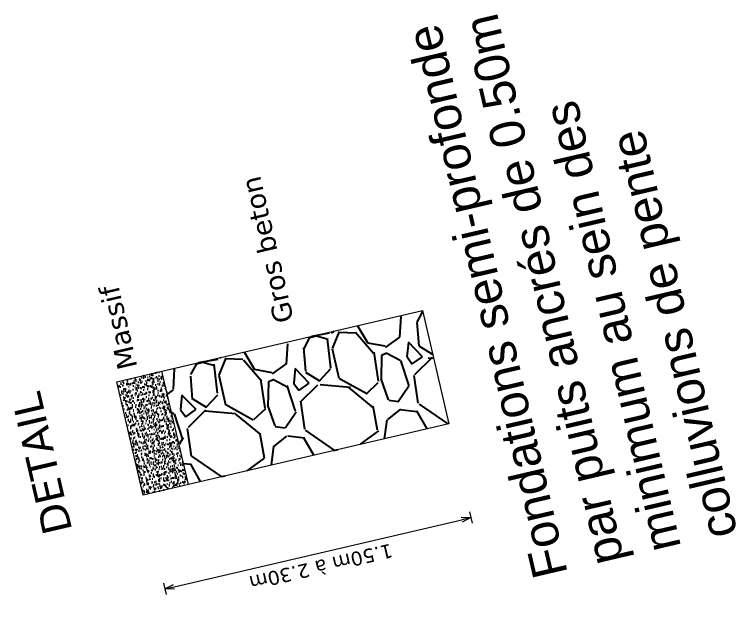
# Model space of a CAD drawing. Header units: metres. Extents: x -49 to 867749, y -579737 to 170817.
# Drawn here: x 596408.83 to 596415.03, y 139729.02 to 139734.1 of the extents above; entities that cross this region are included whole.
import ezdxf

# ---------------------------------------------------------------- set-up
doc = ezdxf.new("R2010")
doc.units = ezdxf.units.M
doc.header["$MEASUREMENT"] = 0
doc.header["$PDMODE"] = 3
doc.header["$PDSIZE"] = 0.1
doc.layers.add('ACSP - Cotes', color=7, linetype='Continuous', lineweight=18)
doc.layers.add('ACSP - Longrines', color=7, linetype='Continuous', lineweight=18)
doc.layers.add('BAT_HACHURES', color=252, linetype='Continuous')
doc.styles.add('ARIAL', font='arial.ttf')
doc.styles.add('COT', font='verdana.ttf')
doc.styles.add('locaux 100', font='verdana.ttf', dxfattribs={"height": 0.22})
doc.dimstyles.new('COT50', dxfattribs={"dimtxt": 0.12, "dimasz": 0.08, "dimexe": 0.05, "dimexo": 0, "dimgap": 0.05, "dimtad": 1, "dimdec": 0, "dimlfac": 100, "dimzin": 0, "dimdsep": 46, "dimtxsty": 'COT', "dimblk": 'OPEN30', "dimcen": 0.04, "dimdle": 0.05, "dimclrd": 256, "dimclre": 256, "dimclrt": 6, "dimadec": 0, "dimazin": 0, "dimtm": 1e-09, "dimtfac": 1, "dimtdec": 0, "dimtmove": 1, "dimatfit": 0, "dimldrblk": 'OPEN30', "dimfxl": 0.05, "dimfxlon": 1, "dimtolj": 1, "dimtzin": 0, "dimlwd": -1, "dimlwe": -1, "dimarcsym": 0})
pattern_1 = [(153.1212703798635, (596274.1655461976, 139608.9726803057), (-0.5085675233938711, 3.563896613803847), [0.375, -4.125]), (98.12127037986359, (596274.1655461976, 139608.9726803057), (-3.505276907778577, -1.529430372486214), [0.2999999999999998, -3.299999999999998]), (203.5727148398636, (596274.1231655688, 139609.2696716852), (-4.013844390874074, 2.034466239104905), [0.31870096, -3.50571056]), (149.3054703798636, (596273.191654439, 139608.7456674369), (-0.4053982639696628, 5.384762715549082), [0.5625, -6.1875]), (199.7569058698636, (596273.1578714509, 139609.1943975428), (-5.804331834225479, 3.445610538766569), [0.47805171, -5.258568799999999]), (94.30543436986355, (596273.191654439, 139608.7456674369), (-5.804331831065421, 3.445610536322866), [0.45, -4.950000005]), (124.1212703798635, (596273.3216209442, 139609.2893665333), (1.283008185564094, 3.363612640526407), [0.375, -4.125]), (69.1212703798636, (596273.3216209442, 139609.2893665333), (-3.807266820602041, 0.3617220220443955), [0.3, -3.3]), (174.5727151198636, (596273.4285382923, 139609.5696675848), (-2.524258619070366, 3.725334628762615), [0.31870095, -3.50571056]), (140.6212703798635, (596274.1655461976, 139608.9726803057), (-1.634815121794775, -0.3186440295237544), [0, -3.26, 0, -3.35, 0, -3.3125]), (110.6212703798635, (596274.1655461976, 139608.9726803057), (-2.219172430409815, 0.8333236010752318), [0, -1.91, 0, -3.185, 0, -1.2625]), (70.62127037986355, (596274.4186655463, 139607.8867909949), (-0.4960927949948228, 2.625027586284423), [0, -1.249999999999999, 0, -3.899999999999999, 0, -5.174999999999997]), (60.62127037986355, (596274.5321719807, 139607.3998451157), (-1.149410913320011, 2.726175423985195), [0, -1.625, 0, -2.59, 0, -3.675])]

# ---------------------------------------------------------------- blocks, each defined once
blk = doc.blocks.new('_Open30')
at = {"color": 0, "linetype": 'ByBlock', "lineweight": -2}
for p, q in [((-1, 0.26794919), (0, 0)), ((0, 0), (-1, -0.26794919)), ((0, 0), (-1, 0))]:
    blk.add_line(p, q, dxfattribs=at)
blk = doc.blocks.new('*D1026')
at = {"layer": 'ACSP - Cotes', "transparency": 16777216}
for p, q in [((596412.737616306, 139729.8196075067), (596412.760317593, 139729.7222183308)), ((596410.1973705421, 139729.1761392023), (596412.6710556089, 139729.7527518892)), ((596410.108108558, 139729.2066727607), (596410.1308098449, 139729.1092835849))]:
    blk.add_line(p, q, dxfattribs=at)
at = {"layer": 'Defpoints', "color": 0, "transparency": 16777216}
for p in [(596412.5607605159, 139730.5783239503), (596409.9312527679, 139729.9653892042), (596412.7489669495, 139729.7709129187)]:
    blk.add_point(p, dxfattribs=at)
at = {"layer": 'ACSP - Cotes', "transparency": 16777216, "xscale": 0.08, "yscale": 0.08, "zscale": 0.08}
for p, rotation in [((596412.7489669495, 139729.7709129187), 13.12127037986355), ((596410.1194592015, 139729.1579781728), 193.1212703798636)]:
    blk.add_blockref('_Open30', p, dxfattribs=dict(at, rotation=rotation))
at = {"layer": 'ACSP - Cotes', "color": 6, "transparency": 16777216, "insert": (596411.4611786673, 139729.348762379), "char_height": 0.12, "attachment_point": 5, "rotation": 193.12127037986355, "style": 'COT'}
blk.add_mtext('\\A1;1.50m à 2.30m', dxfattribs=at)

msp = doc.modelspace()

# ---------------------------------------------------------------- hatches: boundary and pattern name
at = {"layer": 'BAT_HACHURES'}
h = msp.add_hatch(dxfattribs=at)
h.set_pattern_fill('GRAVEL', color=256)
h.set_pattern_definition([(331.1340578838636, (596273.0282051734, 139609.446869503), (10.58112877781956, -5.74801824868362), [0.1345359999999999, -13.31908804707369]), (288.0910111078636, (596273.1460255075, 139609.3819205316), (-3.698046184846204, 11.45968823374981), [0.230868, -22.85592476123]), (235.6317174578636, (596273.2177163025, 139609.1624656846), (8.442680655477393, 12.23605914294415), [0.162788, -16.1160325960997]), (10.39495938586354, (596273.5497242609, 139608.8394011159), (-19.70484803987099, -3.566365618608538), [0.2102379999999999, -20.81355804162899]), (35.9549245578636, (596273.756511659, 139608.8773349008), (-10.55163675831803, -7.593613219048772), [0.206155, -20.4093731280883]), (100.3949593858635, (596273.9233900636, 139608.9983786865), (3.566365618608537, -19.70484803987099), [0.210238, -20.813558041629]), (140.8155108465636, (596273.8854562787, 139609.2051660845), (12.69008488065996, -10.39046417257886), [0.278029, -27.524848548916]), (175.3765987547636, (596273.6699518486, 139609.3808300837), (-23.01470877012004, 1.82295919497945), [0.2624879999999998, -25.98632149681339]), (224.5508359948635, (596273.4083178794, 139609.4019882072), (-10.84448991029476, -10.7423013635587), [0.21095, -20.884073109729]), (278.3576286888636, (596273.2579887785, 139609.2539977974), (-1.523249798886873, 10.93982221291511), [0.240832, -11.8007625787923]), (325.5187081778635, (596273.2929940318, 139609.0157235179), (13.43696377035264, -9.18955954517021), [0.311448, -30.8333750047949]), (241.9353452138635, (596273.3347204383, 139609.8058240856), (-4.254260469298172, -8.179319523002347), [0.106301, -10.52384481273469]), (274.5905047698635, (596273.2847090448, 139609.7120218441), (-1.003383778052188, 13.11461859887437), [0.202237, -20.021511416157]), (328.1212703798636, (596273.3008948659, 139609.5104331063), (0.9738917585505852, 0.2270128688579451), [0.141421, -1.2727925623731]), (306.3198608938636, (596273.1999187556, 139609.4150191389), (-3.082847861391077, 4.415433055037326), [0.076158, -7.5396151058639]), (34.92267986586353, (596273.2450264092, 139609.3536571019), (-2.694662406794163, -1.654930365124247), [0.107703, -5.2774618071345]), (134.0850269119636, (596273.3333350703, 139609.4153140591), (-2.628822123675174, 2.467649537936087), [0.174929, -5.656022894845299]), (264.6863215568636, (596273.2116328817, 139609.5409666647), (0.5198660208347043, 2.174796385959267), [0.1264909999999999, -3.035786660168398]), (119.5108107138635, (596273.3766938731, 139608.7887998819), (-5.191803964231591, 9.057878978932582), [0.1772, -17.5428451466694]), (173.4674463217636, (596273.2894070975, 139608.9430108375), (11.62086081949258, -1.398425476765455), [0.148661, -14.717407747319]), (36.31986089386352, (596273.01685453, 139609.4955640909), (-4.41543305503733, -3.082847861391072), [0.152315, -7.4634581058639]), (86.73173004586361, (596273.139578604, 139609.5857793981), (-0.6515465870723975, -10.41995619208036), [0.1772, -17.542845146669]), (82.56522515986352, (596273.9805067634, 139608.9295478606), (-0.8127191728115144, -5.323484530469214), [0.17088, -8.3731237453175]), (37.89641094886356, (596274.0026182099, 139609.0989913141), (-9.577744999767352, -7.366600350190822), [0.1431779999999999, -14.17464306327599]), (169.9226798662635, (596273.9884761599, 139609.7323158774), (-5.323484530469139, 0.8127191728114873), [0.1523149999999999, -7.463458105863897]), (120.4752950161636, (596273.8385105415, 139609.7589675813), (6.846734329356046, -11.7525413857266), [0.167631, -16.59542361424]), (172.5652251602635, (596274.0997124655, 139609.2551089157), (5.323484530469131, -0.8127191728115162), [0.08544, -8.4585637453175]), (204.4312028538635, (596274.002096932, 139609.6738823719), (-3.668554165344662, -1.88194323398246), [0.05098999999999998, -5.048029513592797]), (269.0850269118636, (596273.9556724727, 139609.6527928108), (0.29285315197678, 3.148688144509872), [0.206155, -3.9169506256177]), (289.1302763368635, (596273.9523804586, 139609.4466638157), (-3.244020447130248, 9.511904716648592), [0.19105, -18.9139231745428]), (46.81133790586357, (596273.4209853286, 139609.4357452173), (-1.72077064824333, -1.427917496266556), [0.144222, -3.461329275464]), (96.27849696686351, (596273.5196913101, 139609.5408981023), (-1.911435253483978, 17.01018563307701), [0.251794, -24.9275626240283]), (164.0666662807636, (596273.4921548456, 139609.791181428), (7.725293785286366, -2.30647695219686), [0.102956, -10.19267414098699]), (193.1212703798636, (596273.3931539439, 139609.8194448577), (-0.7468788896926901, -1.200904627408611), [0.06, -0.94]), (223.3777075438636, (596273.9277039632, 139609.4203755945), (5.909190834422717, 5.484657116208335), [0.138924, -13.7535199894498]), (151.1340578840635, (596273.826727853, 139609.3249616271), (-10.58112877781951, 5.748018248683566), [0.269072, -13.1845520470737]), (103.1212703798635, (596273.5910871848, 139609.4548595698), (-1.200904627408611, 0.7468788896926901), [0.26, -0.74]), (68.42611684886361, (596273.532063839, 139609.7080714271), (4.547113621274748, 11.32800766751232), [0.158114, -15.653274300842]), (357.1758744788636, (596273.5902024243, 139609.8551085139), (4.122579903060576, -0.0658402831188446), [0.1456019999999999, -7.134507889280497]), (310.7672457438636, (596273.7356277852, 139609.8479346452), (14.05216209380779, -16.23381472388269), [0.237065, -23.4694741822594]), (278.5473491198636, (596273.8904285812, 139609.6683887915), (1.977275536602823, -12.88760573001637), [0.250799, -24.8290734079689])])
h.paths.add_polyline_path([(596412.5607605159, 139730.5783239502), (596410.3208094712, 139730.0561943518), (596410.0937966023, 139731.0300861103), (596412.333747647, 139731.5522157087)])
h = msp.add_hatch(dxfattribs=at)
h.set_pattern_fill('AR-CONC', color=256, scale=0.5)
h.set_pattern_definition(pattern_1)
h.paths.add_polyline_path([(596409.9312527678, 139729.9653892042), (596409.704239899, 139730.9392809627), (596410.0937966023, 139731.0300861103), (596410.3208094712, 139730.0561943518)])
h = msp.add_hatch(dxfattribs=at)
h.set_pattern_fill('AR-CONC', color=256, scale=0.5)
h.set_pattern_definition(pattern_1)
h.paths.add_polyline_path([(596409.9312527678, 139729.9653892042), (596409.704239899, 139730.9392809627), (596410.0937966023, 139731.0300861103), (596410.3208094712, 139730.0561943518)])
h = msp.add_hatch(dxfattribs=at)
h.set_pattern_fill('AR-CONC', color=256, scale=0.01)
h.set_pattern_definition([(153.1212703798635, (596274.1655461976, 139608.9726803057), (-0.01017135046787743, 0.07127793227607694), [0.0075, -0.0825]), (98.12127037986359, (596274.1655461976, 139608.9726803057), (-0.07010553815557155, -0.03058860744972428), [0.005999999999999998, -0.06599999999999996]), (203.5727148398636, (596274.1646985849, 139608.9786201333), (-0.08027688781748149, 0.04068932478209809), [0.0063740192, -0.0701142112]), (149.3054703798636, (596274.1460683624, 139608.9681400483), (-0.00810796527939326, 0.1076952543109816), [0.01125, -0.12375]), (199.7569058698636, (596274.1453927027, 139608.9771146504), (-0.1160866366845096, 0.06891221077533138), [0.0095610342, -0.105171376]), (94.30543436986355, (596274.1460683624, 139608.9681400483), (-0.1160866366213084, 0.06891221072645731), [0.009000000000000001, -0.0990000001]), (124.1212703798635, (596274.1486676924, 139608.9790140303), (0.02566016371128188, 0.06727225281052815), [0.0075, -0.0825]), (69.1212703798636, (596274.1486676924, 139608.9790140303), (-0.07614533641204083, 0.007234440440887911), [0.006, -0.066]), (174.5727151198636, (596274.1508060395, 139608.9846200513), (-0.05048517238140732, 0.07450669257525232), [0.006374019000000001, -0.0701142112]), (140.6212703798635, (596274.1655461976, 139608.9726803057), (-0.0326963024358955, -0.006372880590475086), [0, -0.0652, 0, -0.067, 0, -0.06625]), (110.6212703798635, (596274.1655461976, 139608.9726803057), (-0.04438344860819631, 0.01666647202150464), [0, -0.03819999999999999, 0, -0.06369999999999999, 0, -0.02524999999999999]), (70.62127037986355, (596274.1706085845, 139608.9509625195), (-0.009921855899896456, 0.05250055172568847), [0, -0.02499999999999999, 0, -0.07799999999999996, 0, -0.1035]), (60.62127037986355, (596274.1728787132, 139608.9412236019), (-0.02298821826640021, 0.05452350847970391), [0, -0.0325, 0, -0.0518, 0, -0.0735])])
h.paths.add_polyline_path([(596409.7042398991, 139730.9392809627), (596409.9312527679, 139729.9653892042), (596410.3208094714, 139730.0561943518), (596410.0937966026, 139731.0300861104)])

# ---------------------------------------------------------------- linework, layer by layer
at = {"layer": 'ACSP - Cotes'}
for p, q in [((596410.0937966023, 139731.0300861103), (596412.333747647, 139731.5522157087)), ((596412.333747647, 139731.5522157087), (596412.5607605159, 139730.5783239502)), ((596409.704239899, 139730.9392809627), (596410.0937966023, 139731.0300861103)), ((596410.3208094712, 139730.0561943518), (596410.0937966023, 139731.0300861103)), ((596409.9312527678, 139729.9653892042), (596409.704239899, 139730.9392809627)), ((596412.5607605159, 139730.5783239502), (596410.3208094712, 139730.0561943518)), ((596410.3208094712, 139730.0561943518), (596409.9312527678, 139729.9653892042))]:
    msp.add_line(p, q, dxfattribs=at)

# ---------------------------------------------------------------- texts
at = {"layer": 'ACSP - Cotes', "insert": (596413.2925819434, 139729.2236620476), "char_height": 0.3, "attachment_point": 1, "rotation": 103.12127037986355, "style": 'ARIAL'}
msp.add_mtext_dynamic_manual_height_columns('Fondations semi-profonde par puits ancrés de 0.50m minimum au sein des colluvions de pente', width=4.969838727285489, gutter_width=1.5, heights=[0], dxfattribs=at)
at = {"layer": 'ACSP - Longrines', "style": 'locaux 100'}
for s, height, rotation, p in [('Gros beton', 0.1698036531804054, 103.1212703799146, (596411.2282615628, 139731.4665444039)), ('Massif', 0.1698036531804054, 103.1212703799146, (596409.8831220268, 139731.0668457939)), ('DETAIL', 0.2538352124566868, 103.1212703789542, (596409.3243593323, 139729.6610535817))]:
    msp.add_text(s, height=height, rotation=rotation, dxfattribs=at).set_placement(p)

# ---------------------------------------------------------------- dimensions: what is measured, and where the dimension line sits
at = {"layer": 'ACSP - Cotes'}
dim = msp.add_aligned_dim(p1=(596409.9312527678, 139729.9653892042), p2=(596412.5607605159, 139730.5783239503), distance=-0.8290562318765351, text='1.50m à 2.30m', dimstyle='COT50', dxfattribs=at)
dim.commit()
dim.dimension.update_dxf_attribs({"geometry": '*D1026', "text_midpoint": (596411.4611786673, 139729.3487623791)})

doc.saveas('drawing.dxf')
